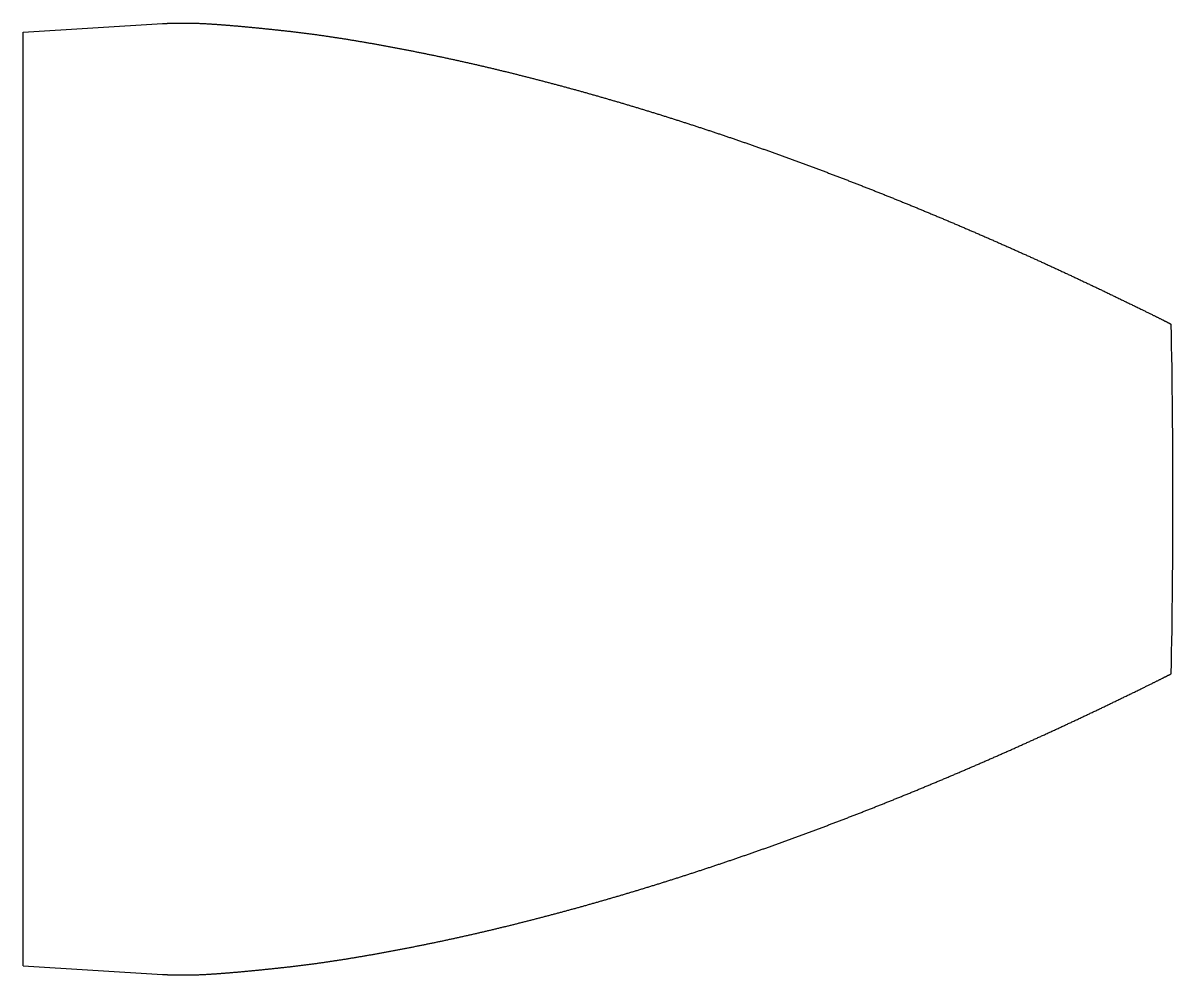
# Model space of a CAD drawing. Header units: millimetres. Extents: x 22.1 to 25.5, y -1.41 to 1.41.
import ezdxf

# ---------------------------------------------------------------- set-up
doc = ezdxf.new("R2010")
doc.units = ezdxf.units.MM
doc.layers.get('0').update_dxf_attribs({"linetype": 'CONTINUOUS'})

msp = doc.modelspace()

# ---------------------------------------------------------------- linework, layer by layer
for p, q in [((22.0961, 1.3819), (22.5087, 1.407)), ((22.0961, -1.3819), (22.0961, 1.3819)), ((22.0961, -1.3819), (22.5087, -1.407))]:
    msp.add_line(p, q)
msp.add_arc((0, 0), 25.5, -1.16268, 1.16268)
for points in [[(22.5087, 1.407), (22.5173, 1.4076), (22.5344, 1.4084), (22.5602, 1.4091), (22.5946, 1.4089), (22.6376, 1.4072), (22.6806, 1.4043), (22.7236, 1.4007), (22.7667, 1.3967), (22.8098, 1.3925), (22.8528, 1.388), (22.8959, 1.3832), (22.939, 1.3779), (22.9821, 1.372), (23.0251, 1.3657), (23.0682, 1.3588), (23.1113, 1.3515), (23.1543, 1.3439), (23.1974, 1.3359), (23.2405, 1.3276), (23.2835, 1.319), (23.3265, 1.3102), (23.3695, 1.301), (23.4126, 1.2914), (23.4556, 1.2816), (23.4985, 1.2714), (23.5415, 1.2609), (23.5845, 1.2501), (23.6274, 1.2391), (23.6703, 1.2277), (23.7133, 1.2162), (23.7562, 1.2043), (23.799, 1.1922), (23.8419, 1.1798), (23.8847, 1.1671), (23.9276, 1.1542), (23.9704, 1.141), (24.0132, 1.1276), (24.0559, 1.1139), (24.0987, 1.1), (24.1414, 1.0859), (24.1841, 1.0715), (24.2268, 1.0568), (24.2695, 1.042), (24.3121, 1.0269), (24.3547, 1.0115), (24.3973, 0.996), (24.4399, 0.9802), (24.4824, 0.9642), (24.5249, 0.948), (24.5674, 0.9315), (24.6099, 0.9149), (24.6523, 0.898), (24.6947, 0.8809), (24.7371, 0.8636), (24.7794, 0.8461), (24.8218, 0.8284), (24.8641, 0.8104), (24.9063, 0.7923), (24.9486, 0.774), (24.9908, 0.7554), (25.0329, 0.7367), (25.0751, 0.7177), (25.1172, 0.6986), (25.1593, 0.6792), (25.2013, 0.6597), (25.2434, 0.6399), (25.2853, 0.62), (25.3273, 0.5999), (25.3692, 0.5796), (25.4111, 0.5591), (25.4446, 0.5425), (25.4697, 0.53), (25.4864, 0.5216), (25.4947, 0.5174)], [(22.5087, -1.407), (22.5173, -1.4076), (22.5344, -1.4084), (22.5602, -1.4091), (22.5946, -1.4089), (22.6376, -1.4072), (22.6806, -1.4043), (22.7236, -1.4007), (22.7667, -1.3967), (22.8098, -1.3925), (22.8528, -1.388), (22.8959, -1.3832), (22.939, -1.3779), (22.9821, -1.372), (23.0251, -1.3657), (23.0682, -1.3588), (23.1113, -1.3515), (23.1543, -1.3439), (23.1974, -1.3359), (23.2405, -1.3276), (23.2835, -1.319), (23.3265, -1.3102), (23.3695, -1.301), (23.4126, -1.2914), (23.4556, -1.2816), (23.4985, -1.2714), (23.5415, -1.2609), (23.5845, -1.2501), (23.6274, -1.2391), (23.6703, -1.2277), (23.7133, -1.2162), (23.7562, -1.2043), (23.799, -1.1922), (23.8419, -1.1798), (23.8847, -1.1671), (23.9276, -1.1542), (23.9704, -1.141), (24.0132, -1.1276), (24.0559, -1.1139), (24.0987, -1.1), (24.1414, -1.0859), (24.1841, -1.0715), (24.2268, -1.0568), (24.2695, -1.042), (24.3121, -1.0269), (24.3547, -1.0115), (24.3973, -0.996), (24.4399, -0.9802), (24.4824, -0.9642), (24.5249, -0.948), (24.5674, -0.9315), (24.6099, -0.9149), (24.6523, -0.898), (24.6947, -0.8809), (24.7371, -0.8636), (24.7794, -0.8461), (24.8218, -0.8284), (24.8641, -0.8104), (24.9063, -0.7923), (24.9486, -0.774), (24.9908, -0.7554), (25.0329, -0.7367), (25.0751, -0.7177), (25.1172, -0.6986), (25.1593, -0.6792), (25.2013, -0.6597), (25.2434, -0.6399), (25.2853, -0.62), (25.3273, -0.5999), (25.3692, -0.5796), (25.4111, -0.5591), (25.4446, -0.5425), (25.4697, -0.53), (25.4864, -0.5216), (25.4947, -0.5174)]]:
    msp.add_open_spline(points, degree=5)

doc.saveas('drawing.dxf')
